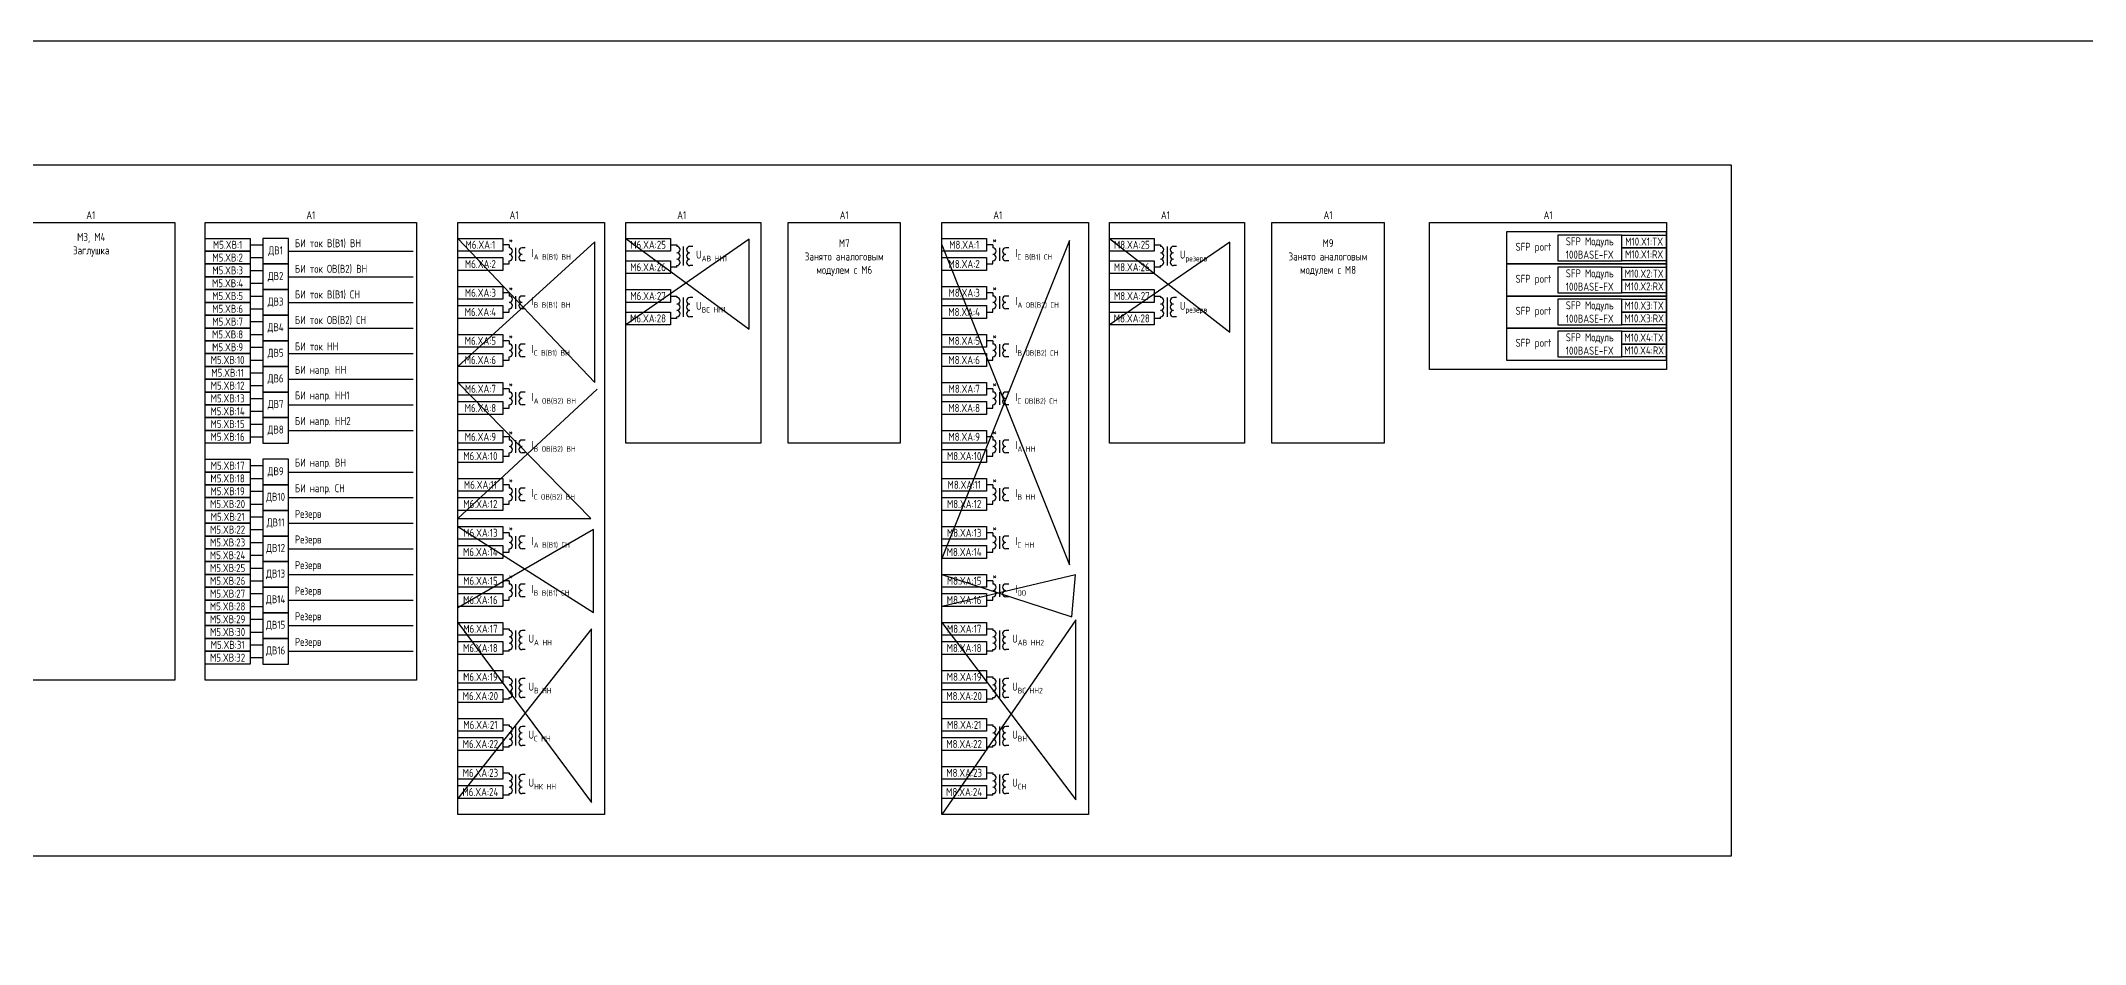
# Model space of a CAD drawing. Header units: millimetres. Extents: x -1117 to 6083, y -90 to 586.
# Drawn here: x 424 to 1063, y 304 to 586 of the extents above; entities that cross this region are included whole.
import ezdxf

# ---------------------------------------------------------------- set-up
doc = ezdxf.new("R2010")
doc.units = ezdxf.units.MM
doc.styles.add('Gost_type_A', font='GOST_A.TTF')

msp = doc.modelspace()

# ---------------------------------------------------------------- linework, layer by layer
at = {"color": 6}
for p, q in [((554.3, 524.28), (597.06, 479.28)), ((606.68, 524.28), (645.29, 495.92)), ((645.29, 523.99), (606.68, 497.28)), ((645.29, 495.92), (645.29, 523.99)), ((597.06, 523.24), (554.3, 484.28)), ((597.06, 479.28), (597.06, 523.24)), ((745.35, 523.58), (705.42, 424.28)), ((705.42, 522.28), (745.35, 422.32)), ((745.35, 422.32), (745.35, 523.58)), ((595.79, 436.78), (554.3, 479.28)), ((597.76, 477.14), (554.3, 436.78)), ((554.3, 436.78), (595.79, 436.78)), ((554.3, 434.28), (596.62, 407.41)), ((596.62, 433.27), (554.3, 408.84)), ((596.62, 407.41), (596.62, 433.27)), ((554.3, 404.28), (596.03, 348.06)), ((747.35, 405.14), (705.42, 344.28)), ((705.42, 404.28), (747.35, 348.89)), ((747.35, 348.89), (747.35, 405.14)), ((596.03, 402.29), (554.3, 349.28)), ((596.03, 348.06), (596.03, 402.29))]:
    msp.add_line(p, q, dxfattribs=at)
at = {"color": 3}
for p, q in [((757.8, 524.28), (795.39, 495.01)), ((795.39, 523.07), (757.8, 497.28)), ((795.39, 495.01), (795.39, 523.07)), ((705.42, 419.28), (746.07, 405.99)), ((747.2, 419.14), (705.42, 409.28)), ((746.07, 405.99), (747.2, 419.14))]:
    msp.add_line(p, q, dxfattribs=at)
for p, q in [((489.33, 522.28), (493.33, 522.28)), ((489.33, 518.28), (493.33, 518.28)), ((501.33, 520.28), (540.33, 520.28)), ((570.3, 522.28), (568.3, 522.28)), ((721.42, 522.28), (719.42, 522.28)), ((489.33, 514.28), (493.33, 514.28)), ((501.33, 512.28), (540.33, 512.28)), ((568.3, 516.28), (570.3, 516.28)), ((719.42, 516.28), (721.42, 516.28)), ((489.33, 510.28), (493.33, 510.28)), ((489.33, 506.28), (493.33, 506.28)), ((570.3, 507.28), (568.3, 507.28)), ((721.42, 507.28), (719.42, 507.28)), ((489.33, 502.28), (493.33, 502.28)), ((489.33, 498.28), (493.33, 498.28)), ((501.33, 504.28), (540.33, 504.28)), ((568.3, 501.28), (570.3, 501.28)), ((719.42, 501.28), (721.42, 501.28)), ((489.33, 494.28), (493.33, 494.28)), ((501.33, 496.28), (540.33, 496.28)), ((570.3, 492.28), (568.3, 492.28)), ((721.42, 492.28), (719.42, 492.28)), ((489.33, 490.28), (493.33, 490.28)), ((489.33, 486.28), (493.33, 486.28)), ((501.33, 488.28), (540.33, 488.28)), ((568.3, 486.28), (570.3, 486.28)), ((719.42, 486.28), (721.42, 486.28)), ((489.33, 482.28), (493.33, 482.28)), ((501.33, 480.28), (540.33, 480.28)), ((489.33, 478.28), (493.33, 478.28)), ((489.33, 474.28), (493.33, 474.28)), ((570.3, 477.28), (568.3, 477.28)), ((721.42, 477.28), (719.42, 477.28)), ((489.33, 470.28), (493.33, 470.28)), ((489.33, 466.28), (493.33, 466.28)), ((501.33, 472.28), (540.33, 472.28)), ((568.3, 471.28), (570.3, 471.28)), ((719.42, 471.28), (721.42, 471.28)), ((489.33, 462.28), (493.33, 462.28)), ((501.33, 464.28), (540.33, 464.28)), ((570.3, 462.28), (568.3, 462.28)), ((721.42, 462.28), (719.42, 462.28)), ((568.3, 456.28), (570.3, 456.28)), ((719.42, 456.28), (721.42, 456.28)), ((489.33, 453.28), (493.33, 453.28)), ((489.33, 449.28), (493.33, 449.28)), ((501.33, 451.28), (540.33, 451.28)), ((570.3, 447.28), (568.3, 447.28)), ((721.42, 447.28), (719.42, 447.28)), ((489.33, 445.28), (493.33, 445.28)), ((489.33, 441.28), (493.33, 441.28)), ((501.33, 443.28), (540.33, 443.28)), ((568.3, 441.28), (570.3, 441.28)), ((719.42, 441.28), (721.42, 441.28)), ((489.33, 437.28), (493.33, 437.28)), ((501.33, 435.28), (540.33, 435.28)), ((489.33, 433.28), (493.33, 433.28)), ((489.33, 429.28), (493.33, 429.28)), ((570.3, 432.28), (568.3, 432.28)), ((721.42, 432.28), (719.42, 432.28)), ((489.33, 425.28), (493.33, 425.28)), ((501.33, 427.28), (540.33, 427.28)), ((568.3, 426.28), (570.3, 426.28)), ((719.42, 426.28), (721.42, 426.28)), ((489.33, 421.28), (493.33, 421.28)), ((489.33, 417.28), (493.33, 417.28)), ((501.33, 419.28), (540.33, 419.28)), ((570.3, 417.28), (568.3, 417.28)), ((721.42, 417.28), (719.42, 417.28)), ((489.33, 413.28), (493.33, 413.28)), ((489.33, 409.28), (493.33, 409.28)), ((501.33, 411.28), (540.33, 411.28)), ((568.3, 411.28), (570.3, 411.28)), ((719.42, 411.28), (721.42, 411.28)), ((489.33, 405.28), (493.33, 405.28)), ((501.33, 403.28), (540.33, 403.28)), ((489.33, 401.28), (493.33, 401.28)), ((489.33, 397.28), (493.33, 397.28)), ((489.33, 393.28), (493.33, 393.28)), ((501.33, 395.28), (540.33, 395.28))]:
    msp.add_line(p, q)
at = {"ltscale": 4}
for p, q in [((570.3, 522.28), (570.3, 521.28)), ((570.3, 521.78), (570.3, 521.28)), ((570.3, 516.28), (570.3, 517.28)), ((572.3, 521.28), (572.3, 517.28)), ((572.3, 521.28), (572.3, 517.28)), ((575.3, 521.28), (574.3, 521.28)), ((575.3, 521.28), (574.3, 521.28)), ((575.3, 517.28), (574.3, 517.28)), ((575.3, 517.28), (574.3, 517.28)), ((620.68, 522.28), (622.68, 522.28)), ((622.68, 522.28), (622.68, 521.78)), ((622.68, 522.28), (622.68, 521.78)), ((624.68, 521.78), (624.68, 517.78)), ((624.68, 519.78), (624.68, 515.78)), ((627.68, 521.78), (626.68, 521.78)), ((721.42, 522.28), (721.42, 521.28)), ((721.42, 521.78), (721.42, 521.28)), ((721.42, 516.28), (721.42, 517.28)), ((723.42, 521.28), (723.42, 517.28)), ((723.42, 521.28), (723.42, 517.28)), ((726.42, 521.28), (725.42, 521.28)), ((726.42, 521.28), (725.42, 521.28)), ((726.42, 517.28), (725.42, 517.28)), ((726.42, 517.28), (725.42, 517.28)), ((771.8, 522.28), (773.8, 522.28)), ((773.8, 522.28), (773.8, 521.78)), ((773.8, 522.28), (773.8, 521.78)), ((775.8, 521.78), (775.8, 517.78)), ((775.8, 519.78), (775.8, 515.78)), ((778.8, 521.78), (777.8, 521.78)), ((622.68, 515.28), (620.68, 515.28)), ((622.68, 515.28), (622.68, 515.78)), ((627.68, 515.78), (626.68, 515.78)), ((773.8, 515.28), (771.8, 515.28)), ((773.8, 515.28), (773.8, 515.78)), ((778.8, 515.78), (777.8, 515.78)), ((570.3, 507.28), (570.3, 506.28)), ((570.3, 506.78), (570.3, 506.28)), ((572.3, 506.28), (572.3, 502.28)), ((572.3, 506.28), (572.3, 502.28)), ((575.3, 506.28), (574.3, 506.28)), ((575.3, 506.28), (574.3, 506.28)), ((620.68, 506.28), (622.68, 506.28)), ((622.68, 506.28), (622.68, 505.78)), ((622.68, 506.28), (622.68, 505.78)), ((624.68, 505.78), (624.68, 501.78)), ((627.68, 505.78), (626.68, 505.78)), ((721.42, 507.28), (721.42, 506.28)), ((721.42, 506.78), (721.42, 506.28)), ((723.42, 506.28), (723.42, 502.28)), ((723.42, 506.28), (723.42, 502.28)), ((726.42, 506.28), (725.42, 506.28)), ((726.42, 506.28), (725.42, 506.28)), ((771.8, 506.28), (773.8, 506.28)), ((773.8, 506.28), (773.8, 505.78)), ((773.8, 506.28), (773.8, 505.78)), ((775.8, 505.78), (775.8, 501.78)), ((778.8, 505.78), (777.8, 505.78)), ((570.3, 501.28), (570.3, 502.28)), ((575.3, 502.28), (574.3, 502.28)), ((575.3, 502.28), (574.3, 502.28)), ((622.68, 499.28), (620.68, 499.28)), ((622.68, 499.28), (622.68, 499.78)), ((624.68, 503.78), (624.68, 499.78)), ((627.68, 499.78), (626.68, 499.78)), ((721.42, 501.28), (721.42, 502.28)), ((726.42, 502.28), (725.42, 502.28)), ((726.42, 502.28), (725.42, 502.28)), ((773.8, 499.28), (771.8, 499.28)), ((773.8, 499.28), (773.8, 499.78)), ((775.8, 503.78), (775.8, 499.78)), ((778.8, 499.78), (777.8, 499.78)), ((570.3, 492.28), (570.3, 491.28)), ((570.3, 491.78), (570.3, 491.28)), ((721.42, 492.28), (721.42, 491.28)), ((721.42, 491.78), (721.42, 491.28)), ((570.3, 486.28), (570.3, 487.28)), ((572.3, 491.28), (572.3, 487.28)), ((572.3, 491.28), (572.3, 487.28)), ((575.3, 491.28), (574.3, 491.28)), ((575.3, 491.28), (574.3, 491.28)), ((575.3, 487.28), (574.3, 487.28)), ((575.3, 487.28), (574.3, 487.28)), ((721.42, 486.28), (721.42, 487.28)), ((723.42, 491.28), (723.42, 487.28)), ((723.42, 491.28), (723.42, 487.28)), ((726.42, 491.28), (725.42, 491.28)), ((726.42, 491.28), (725.42, 491.28)), ((726.42, 487.28), (725.42, 487.28)), ((726.42, 487.28), (725.42, 487.28)), ((570.3, 477.28), (570.3, 476.28)), ((570.3, 476.78), (570.3, 476.28)), ((572.3, 476.28), (572.3, 472.28)), ((572.3, 476.28), (572.3, 472.28)), ((575.3, 476.28), (574.3, 476.28)), ((575.3, 476.28), (574.3, 476.28)), ((721.42, 477.28), (721.42, 476.28)), ((721.42, 476.78), (721.42, 476.28)), ((723.42, 476.28), (723.42, 472.28)), ((723.42, 476.28), (723.42, 472.28)), ((726.42, 476.28), (725.42, 476.28)), ((726.42, 476.28), (725.42, 476.28)), ((570.3, 471.28), (570.3, 472.28)), ((575.3, 472.28), (574.3, 472.28)), ((575.3, 472.28), (574.3, 472.28)), ((721.42, 471.28), (721.42, 472.28)), ((726.42, 472.28), (725.42, 472.28)), ((726.42, 472.28), (725.42, 472.28)), ((570.3, 462.28), (570.3, 461.28)), ((570.3, 461.78), (570.3, 461.28)), ((572.3, 461.28), (572.3, 457.28)), ((572.3, 461.28), (572.3, 457.28)), ((575.3, 461.28), (574.3, 461.28)), ((575.3, 461.28), (574.3, 461.28)), ((721.42, 462.28), (721.42, 461.28)), ((721.42, 461.78), (721.42, 461.28)), ((723.42, 461.28), (723.42, 457.28)), ((723.42, 461.28), (723.42, 457.28)), ((726.42, 461.28), (725.42, 461.28)), ((726.42, 461.28), (725.42, 461.28)), ((570.3, 456.28), (570.3, 457.28)), ((575.3, 457.28), (574.3, 457.28)), ((575.3, 457.28), (574.3, 457.28)), ((721.42, 456.28), (721.42, 457.28)), ((726.42, 457.28), (725.42, 457.28)), ((726.42, 457.28), (725.42, 457.28)), ((570.3, 447.28), (570.3, 446.28)), ((721.42, 447.28), (721.42, 446.28)), ((570.3, 446.78), (570.3, 446.28)), ((570.3, 441.28), (570.3, 442.28)), ((572.3, 446.28), (572.3, 442.28)), ((572.3, 446.28), (572.3, 442.28)), ((575.3, 446.28), (574.3, 446.28)), ((575.3, 446.28), (574.3, 446.28)), ((575.3, 442.28), (574.3, 442.28)), ((575.3, 442.28), (574.3, 442.28)), ((721.42, 446.78), (721.42, 446.28)), ((721.42, 441.28), (721.42, 442.28)), ((723.42, 446.28), (723.42, 442.28)), ((723.42, 446.28), (723.42, 442.28)), ((726.42, 446.28), (725.42, 446.28)), ((726.42, 446.28), (725.42, 446.28)), ((726.42, 442.28), (725.42, 442.28)), ((726.42, 442.28), (725.42, 442.28)), ((570.3, 432.28), (570.3, 431.28)), ((570.3, 431.78), (570.3, 431.28)), ((572.3, 431.28), (572.3, 427.28)), ((572.3, 431.28), (572.3, 427.28)), ((575.3, 431.28), (574.3, 431.28)), ((575.3, 431.28), (574.3, 431.28)), ((721.42, 432.28), (721.42, 431.28)), ((721.42, 431.78), (721.42, 431.28)), ((723.42, 431.28), (723.42, 427.28)), ((723.42, 431.28), (723.42, 427.28)), ((726.42, 431.28), (725.42, 431.28)), ((726.42, 431.28), (725.42, 431.28)), ((570.3, 426.28), (570.3, 427.28)), ((575.3, 427.28), (574.3, 427.28)), ((575.3, 427.28), (574.3, 427.28)), ((721.42, 426.28), (721.42, 427.28)), ((726.42, 427.28), (725.42, 427.28)), ((726.42, 427.28), (725.42, 427.28)), ((570.3, 417.28), (570.3, 416.28)), ((570.3, 416.78), (570.3, 416.28)), ((572.3, 416.28), (572.3, 412.28)), ((572.3, 416.28), (572.3, 412.28)), ((575.3, 416.28), (574.3, 416.28)), ((575.3, 416.28), (574.3, 416.28)), ((721.42, 417.28), (721.42, 416.28)), ((721.42, 416.78), (721.42, 416.28)), ((723.42, 416.28), (723.42, 412.28)), ((723.42, 416.28), (723.42, 412.28)), ((726.42, 416.28), (725.42, 416.28)), ((726.42, 416.28), (725.42, 416.28)), ((570.3, 411.28), (570.3, 412.28)), ((575.3, 412.28), (574.3, 412.28)), ((575.3, 412.28), (574.3, 412.28)), ((721.42, 411.28), (721.42, 412.28)), ((726.42, 412.28), (725.42, 412.28)), ((726.42, 412.28), (725.42, 412.28)), ((568.3, 402.28), (570.3, 402.28)), ((570.3, 402.28), (570.3, 401.78)), ((570.3, 402.28), (570.3, 401.78)), ((572.3, 401.78), (572.3, 397.78)), ((572.3, 399.78), (572.3, 395.78)), ((575.3, 401.78), (574.3, 401.78)), ((719.42, 402.28), (721.42, 402.28)), ((721.42, 402.28), (721.42, 401.78)), ((721.42, 402.28), (721.42, 401.78)), ((723.42, 401.78), (723.42, 397.78)), ((723.42, 399.78), (723.42, 395.78)), ((726.42, 401.78), (725.42, 401.78)), ((570.3, 395.28), (568.3, 395.28)), ((570.3, 395.28), (570.3, 395.78)), ((575.3, 395.78), (574.3, 395.78)), ((721.42, 395.28), (719.42, 395.28)), ((721.42, 395.28), (721.42, 395.78)), ((726.42, 395.78), (725.42, 395.78)), ((568.3, 387.28), (570.3, 387.28)), ((570.3, 387.28), (570.3, 386.78)), ((570.3, 387.28), (570.3, 386.78)), ((572.3, 386.78), (572.3, 382.78)), ((572.3, 384.78), (572.3, 380.78)), ((575.3, 386.78), (574.3, 386.78)), ((719.42, 387.28), (721.42, 387.28)), ((721.42, 387.28), (721.42, 386.78)), ((721.42, 387.28), (721.42, 386.78)), ((723.42, 386.78), (723.42, 382.78)), ((723.42, 384.78), (723.42, 380.78)), ((726.42, 386.78), (725.42, 386.78)), ((570.3, 380.28), (568.3, 380.28)), ((570.3, 380.28), (570.3, 380.78)), ((575.3, 380.78), (574.3, 380.78)), ((721.42, 380.28), (719.42, 380.28)), ((721.42, 380.28), (721.42, 380.78)), ((726.42, 380.78), (725.42, 380.78)), ((568.3, 372.28), (570.3, 372.28)), ((570.3, 372.28), (570.3, 371.78)), ((570.3, 372.28), (570.3, 371.78)), ((572.3, 371.78), (572.3, 367.78)), ((575.3, 371.78), (574.3, 371.78)), ((719.42, 372.28), (721.42, 372.28)), ((721.42, 372.28), (721.42, 371.78)), ((721.42, 372.28), (721.42, 371.78)), ((723.42, 371.78), (723.42, 367.78)), ((726.42, 371.78), (725.42, 371.78)), ((570.3, 365.28), (568.3, 365.28)), ((570.3, 365.28), (570.3, 365.78)), ((572.3, 369.78), (572.3, 365.78)), ((575.3, 365.78), (574.3, 365.78)), ((721.42, 365.28), (719.42, 365.28)), ((721.42, 365.28), (721.42, 365.78)), ((723.42, 369.78), (723.42, 365.78)), ((726.42, 365.78), (725.42, 365.78)), ((568.3, 357.28), (570.3, 357.28)), ((570.3, 357.28), (570.3, 356.78)), ((570.3, 357.28), (570.3, 356.78)), ((572.3, 356.78), (572.3, 352.78)), ((572.3, 354.78), (572.3, 350.78)), ((575.3, 356.78), (574.3, 356.78)), ((719.42, 357.28), (721.42, 357.28)), ((721.42, 357.28), (721.42, 356.78)), ((721.42, 357.28), (721.42, 356.78)), ((723.42, 356.78), (723.42, 352.78)), ((723.42, 354.78), (723.42, 350.78)), ((726.42, 356.78), (725.42, 356.78)), ((570.3, 350.28), (568.3, 350.28)), ((570.3, 350.28), (570.3, 350.78)), ((575.3, 350.78), (574.3, 350.78)), ((721.42, 350.28), (719.42, 350.28)), ((721.42, 350.28), (721.42, 350.78)), ((726.42, 350.78), (725.42, 350.78))]:
    msp.add_line(p, q, dxfattribs=at)
for points in [[(-1117.42, 586), (6083.28, 586), (6083.28, -90), (-1117.42, -90)], [(242.71, 547.28), (952.04, 547.28), (952.04, 331.28), (242.71, 331.28)], [(413.6, 529.28), (465.87, 529.28), (465.87, 386.28), (413.6, 386.28)], [(475.33, 529.28), (541.33, 529.28), (541.33, 386.28), (475.33, 386.28)], [(475.33, 524.28), (489.33, 524.28), (489.33, 520.28), (475.33, 520.28)], [(554.3, 529.28), (600.11, 529.28), (600.11, 344.28), (554.3, 344.28)], [(554.3, 524.28), (568.3, 524.28), (568.3, 520.28), (554.3, 520.28)], [(606.68, 529.28), (648.91, 529.28), (648.91, 460.28), (606.68, 460.28)], [(606.68, 524.28), (620.68, 524.28), (620.68, 520.28), (606.68, 520.28)], [(657.45, 529.28), (692.45, 529.28), (692.45, 460.28), (657.45, 460.28)], [(705.42, 529.28), (751.23, 529.28), (751.23, 344.28), (705.42, 344.28)], [(705.42, 524.28), (719.42, 524.28), (719.42, 520.28), (705.42, 520.28)], [(757.8, 529.28), (800.03, 529.28), (800.03, 460.28), (757.8, 460.28)], [(757.8, 524.28), (771.8, 524.28), (771.8, 520.28), (757.8, 520.28)], [(808.58, 529.28), (843.58, 529.28), (843.58, 460.28), (808.58, 460.28)], [(857.83, 529.28), (931.83, 529.28), (931.83, 483.28), (857.83, 483.28)], [(931.83, 526.28), (881.83, 526.28), (881.83, 516.28), (931.83, 516.28)], [(917.83, 525.28), (931.83, 525.28), (931.83, 521.28), (917.83, 521.28)], [(475.33, 520.28), (489.33, 520.28), (489.33, 516.28), (475.33, 516.28)], [(554.3, 518.28), (568.3, 518.28), (568.3, 514.28), (554.3, 514.28)], [(606.68, 517.28), (620.68, 517.28), (620.68, 513.28), (606.68, 513.28)], [(705.42, 518.28), (719.42, 518.28), (719.42, 514.28), (705.42, 514.28)], [(757.8, 517.28), (771.8, 517.28), (771.8, 513.28), (757.8, 513.28)], [(917.83, 521.28), (931.83, 521.28), (931.83, 517.28), (917.83, 517.28)], [(475.33, 516.28), (489.33, 516.28), (489.33, 512.28), (475.33, 512.28)], [(475.33, 512.28), (489.33, 512.28), (489.33, 508.28), (475.33, 508.28)], [(931.83, 516.28), (881.83, 516.28), (881.83, 506.28), (931.83, 506.28)], [(917.83, 515.28), (931.83, 515.28), (931.83, 511.28), (917.83, 511.28)], [(917.83, 511.28), (931.83, 511.28), (931.83, 507.28), (917.83, 507.28)], [(475.33, 508.28), (489.33, 508.28), (489.33, 504.28), (475.33, 504.28)], [(554.3, 509.28), (568.3, 509.28), (568.3, 505.28), (554.3, 505.28)], [(606.68, 508.28), (620.68, 508.28), (620.68, 504.28), (606.68, 504.28)], [(705.42, 509.28), (719.42, 509.28), (719.42, 505.28), (705.42, 505.28)], [(757.8, 508.28), (771.8, 508.28), (771.8, 504.28), (757.8, 504.28)], [(931.83, 506.28), (881.83, 506.28), (881.83, 496.28), (931.83, 496.28)], [(917.83, 505.28), (931.83, 505.28), (931.83, 501.28), (917.83, 501.28)], [(475.33, 504.28), (489.33, 504.28), (489.33, 500.28), (475.33, 500.28)], [(475.33, 500.28), (489.33, 500.28), (489.33, 496.28), (475.33, 496.28)], [(554.3, 503.28), (568.3, 503.28), (568.3, 499.28), (554.3, 499.28)], [(606.68, 501.28), (620.68, 501.28), (620.68, 497.28), (606.68, 497.28)], [(705.42, 503.28), (719.42, 503.28), (719.42, 499.28), (705.42, 499.28)], [(757.8, 501.28), (771.8, 501.28), (771.8, 497.28), (757.8, 497.28)], [(917.83, 501.28), (931.83, 501.28), (931.83, 497.28), (917.83, 497.28)], [(475.33, 496.28), (489.33, 496.28), (489.33, 492.28), (475.33, 492.28)], [(475.33, 492.28), (489.33, 492.28), (489.33, 488.28), (475.33, 488.28)], [(554.3, 494.28), (568.3, 494.28), (568.3, 490.28), (554.3, 490.28)], [(705.42, 494.28), (719.42, 494.28), (719.42, 490.28), (705.42, 490.28)], [(931.83, 496.28), (881.83, 496.28), (881.83, 486.28), (931.83, 486.28)], [(917.83, 495.28), (931.83, 495.28), (931.83, 491.28), (917.83, 491.28)], [(475.33, 488.28), (489.33, 488.28), (489.33, 484.28), (475.33, 484.28)], [(554.3, 488.28), (568.3, 488.28), (568.3, 484.28), (554.3, 484.28)], [(705.42, 488.28), (719.42, 488.28), (719.42, 484.28), (705.42, 484.28)], [(917.83, 491.28), (931.83, 491.28), (931.83, 487.28), (917.83, 487.28)], [(475.33, 484.28), (489.33, 484.28), (489.33, 480.28), (475.33, 480.28)], [(475.33, 480.28), (489.33, 480.28), (489.33, 476.28), (475.33, 476.28)], [(554.3, 479.28), (568.3, 479.28), (568.3, 475.28), (554.3, 475.28)], [(705.42, 479.28), (719.42, 479.28), (719.42, 475.28), (705.42, 475.28)], [(475.33, 476.28), (489.33, 476.28), (489.33, 472.28), (475.33, 472.28)], [(554.3, 473.28), (568.3, 473.28), (568.3, 469.28), (554.3, 469.28)], [(705.42, 473.28), (719.42, 473.28), (719.42, 469.28), (705.42, 469.28)], [(475.33, 472.28), (489.33, 472.28), (489.33, 468.28), (475.33, 468.28)], [(475.33, 468.28), (489.33, 468.28), (489.33, 464.28), (475.33, 464.28)], [(475.33, 464.28), (489.33, 464.28), (489.33, 460.28), (475.33, 460.28)], [(554.3, 464.28), (568.3, 464.28), (568.3, 460.28), (554.3, 460.28)], [(705.42, 464.28), (719.42, 464.28), (719.42, 460.28), (705.42, 460.28)], [(475.33, 455.28), (489.33, 455.28), (489.33, 451.28), (475.33, 451.28)], [(554.3, 458.28), (568.3, 458.28), (568.3, 454.28), (554.3, 454.28)], [(705.42, 458.28), (719.42, 458.28), (719.42, 454.28), (705.42, 454.28)], [(475.33, 451.28), (489.33, 451.28), (489.33, 447.28), (475.33, 447.28)], [(475.33, 447.28), (489.33, 447.28), (489.33, 443.28), (475.33, 443.28)], [(554.3, 449.28), (568.3, 449.28), (568.3, 445.28), (554.3, 445.28)], [(705.42, 449.28), (719.42, 449.28), (719.42, 445.28), (705.42, 445.28)], [(475.33, 443.28), (489.33, 443.28), (489.33, 439.28), (475.33, 439.28)], [(554.3, 443.28), (568.3, 443.28), (568.3, 439.28), (554.3, 439.28)], [(705.42, 443.28), (719.42, 443.28), (719.42, 439.28), (705.42, 439.28)], [(475.33, 439.28), (489.33, 439.28), (489.33, 435.28), (475.33, 435.28)], [(475.33, 435.28), (489.33, 435.28), (489.33, 431.28), (475.33, 431.28)], [(554.3, 434.28), (568.3, 434.28), (568.3, 430.28), (554.3, 430.28)], [(705.42, 434.28), (719.42, 434.28), (719.42, 430.28), (705.42, 430.28)], [(475.33, 431.28), (489.33, 431.28), (489.33, 427.28), (475.33, 427.28)], [(554.3, 428.28), (568.3, 428.28), (568.3, 424.28), (554.3, 424.28)], [(705.42, 428.28), (719.42, 428.28), (719.42, 424.28), (705.42, 424.28)], [(475.33, 427.28), (489.33, 427.28), (489.33, 423.28), (475.33, 423.28)], [(475.33, 423.28), (489.33, 423.28), (489.33, 419.28), (475.33, 419.28)], [(475.33, 419.28), (489.33, 419.28), (489.33, 415.28), (475.33, 415.28)], [(475.33, 415.28), (489.33, 415.28), (489.33, 411.28), (475.33, 411.28)], [(554.3, 419.28), (568.3, 419.28), (568.3, 415.28), (554.3, 415.28)], [(705.42, 419.28), (719.42, 419.28), (719.42, 415.28), (705.42, 415.28)], [(475.33, 411.28), (489.33, 411.28), (489.33, 407.28), (475.33, 407.28)], [(554.3, 413.28), (568.3, 413.28), (568.3, 409.28), (554.3, 409.28)], [(705.42, 413.28), (719.42, 413.28), (719.42, 409.28), (705.42, 409.28)], [(475.33, 407.28), (489.33, 407.28), (489.33, 403.28), (475.33, 403.28)], [(475.33, 403.28), (489.33, 403.28), (489.33, 399.28), (475.33, 399.28)], [(554.3, 404.28), (568.3, 404.28), (568.3, 400.28), (554.3, 400.28)], [(705.42, 404.28), (719.42, 404.28), (719.42, 400.28), (705.42, 400.28)], [(475.33, 399.28), (489.33, 399.28), (489.33, 395.28), (475.33, 395.28)], [(554.3, 398.28), (568.3, 398.28), (568.3, 394.28), (554.3, 394.28)], [(705.42, 398.28), (719.42, 398.28), (719.42, 394.28), (705.42, 394.28)], [(475.33, 395.28), (489.33, 395.28), (489.33, 391.28), (475.33, 391.28)], [(554.3, 389.28), (568.3, 389.28), (568.3, 385.28), (554.3, 385.28)], [(554.3, 383.28), (568.3, 383.28), (568.3, 379.28), (554.3, 379.28)], [(705.42, 389.28), (719.42, 389.28), (719.42, 385.28), (705.42, 385.28)], [(705.42, 383.28), (719.42, 383.28), (719.42, 379.28), (705.42, 379.28)], [(554.3, 374.28), (568.3, 374.28), (568.3, 370.28), (554.3, 370.28)], [(705.42, 374.28), (719.42, 374.28), (719.42, 370.28), (705.42, 370.28)], [(554.3, 368.28), (568.3, 368.28), (568.3, 364.28), (554.3, 364.28)], [(705.42, 368.28), (719.42, 368.28), (719.42, 364.28), (705.42, 364.28)], [(554.3, 359.28), (568.3, 359.28), (568.3, 355.28), (554.3, 355.28)], [(705.42, 359.28), (719.42, 359.28), (719.42, 355.28), (705.42, 355.28)], [(554.3, 353.28), (568.3, 353.28), (568.3, 349.28), (554.3, 349.28)], [(705.42, 353.28), (719.42, 353.28), (719.42, 349.28), (705.42, 349.28)]]:
    msp.add_lwpolyline(points, close=True)
for points in [[(493.33, 516.28), (501.33, 516.28), (501.33, 524.28), (493.33, 524.28)], [(493.33, 508.28), (501.33, 508.28), (501.33, 516.28), (493.33, 516.28)], [(493.33, 500.28), (501.33, 500.28), (501.33, 508.28), (493.33, 508.28)], [(493.33, 492.28), (501.33, 492.28), (501.33, 500.28), (493.33, 500.28)], [(493.33, 484.28), (501.33, 484.28), (501.33, 492.28), (493.33, 492.28)], [(493.33, 476.28), (501.33, 476.28), (501.33, 484.28), (493.33, 484.28)], [(493.33, 468.28), (501.33, 468.28), (501.33, 476.28), (493.33, 476.28)], [(493.33, 460.28), (501.33, 460.28), (501.33, 468.28), (493.33, 468.28)], [(493.33, 447.28), (501.33, 447.28), (501.33, 455.28), (493.33, 455.28)], [(493.33, 439.28), (501.33, 439.28), (501.33, 447.28), (493.33, 447.28)], [(493.33, 431.28), (501.33, 431.28), (501.33, 439.28), (493.33, 439.28)], [(493.33, 423.28), (501.33, 423.28), (501.33, 431.28), (493.33, 431.28)], [(493.33, 415.28), (501.33, 415.28), (501.33, 423.28), (493.33, 423.28)], [(493.33, 407.28), (501.33, 407.28), (501.33, 415.28), (493.33, 415.28)], [(493.33, 399.28), (501.33, 399.28), (501.33, 407.28), (493.33, 407.28)], [(493.33, 391.28), (501.33, 391.28), (501.33, 399.28), (493.33, 399.28)]]:
    msp.add_lwpolyline(points, close=True, dxfattribs=at)
at = {"linetype": 'Continuous', "lineweight": 25, "ltscale": 4}
for points in [[(897.83, 517.28), (917.83, 517.28), (917.83, 525.28), (897.83, 525.28)], [(897.83, 507.28), (917.83, 507.28), (917.83, 515.28), (897.83, 515.28)], [(897.83, 497.28), (917.83, 497.28), (917.83, 505.28), (897.83, 505.28)], [(897.83, 487.28), (917.83, 487.28), (917.83, 495.28), (897.83, 495.28)]]:
    msp.add_lwpolyline(points, close=True, dxfattribs=at)
at = {"ltscale": 4}
for centre, start, end in [((570.3, 520.28), 270, 90), ((570.3, 520.28), 270, 90), ((570.3, 518.28), 270, 90), ((570.3, 518.28), 270, 90), ((574.3, 520.28), 90, 270), ((574.3, 520.28), 90, 270), ((574.3, 518.28), 90, 270), ((574.3, 518.28), 90, 270), ((622.68, 520.78), 270, 90), ((622.68, 518.78), 270, 90), ((622.68, 516.78), 270, 90), ((626.68, 520.78), 90, 270), ((626.68, 520.78), 90, 270), ((626.68, 518.78), 90, 270), ((626.68, 518.78), 90, 270), ((626.68, 516.78), 90, 270), ((721.42, 520.28), 270, 90), ((721.42, 520.28), 270, 90), ((721.42, 518.28), 270, 90), ((721.42, 518.28), 270, 90), ((725.42, 520.28), 90, 270), ((725.42, 520.28), 90, 270), ((725.42, 518.28), 90, 270), ((725.42, 518.28), 90, 270), ((773.8, 520.78), 270, 90), ((773.8, 518.78), 270, 90), ((773.8, 516.78), 270, 90), ((777.8, 520.78), 90, 270), ((777.8, 520.78), 90, 270), ((777.8, 518.78), 90, 270), ((777.8, 518.78), 90, 270), ((777.8, 516.78), 90, 270), ((570.3, 505.28), 270, 90), ((570.3, 505.28), 270, 90), ((574.3, 505.28), 90, 270), ((574.3, 505.28), 90, 270), ((622.68, 504.78), 270, 90), ((626.68, 504.78), 90, 270), ((626.68, 504.78), 90, 270), ((721.42, 505.28), 270, 90), ((721.42, 505.28), 270, 90), ((725.42, 505.28), 90, 270), ((725.42, 505.28), 90, 270), ((773.8, 504.78), 270, 90), ((777.8, 504.78), 90, 270), ((777.8, 504.78), 90, 270), ((570.3, 503.28), 270, 90), ((570.3, 503.28), 270, 90), ((574.3, 503.28), 90, 270), ((574.3, 503.28), 90, 270), ((622.68, 502.78), 270, 90), ((622.68, 500.78), 270, 90), ((626.68, 502.78), 90, 270), ((626.68, 502.78), 90, 270), ((626.68, 500.78), 90, 270), ((721.42, 503.28), 270, 90), ((721.42, 503.28), 270, 90), ((725.42, 503.28), 90, 270), ((725.42, 503.28), 90, 270), ((773.8, 502.78), 270, 90), ((773.8, 500.78), 270, 90), ((777.8, 502.78), 90, 270), ((777.8, 502.78), 90, 270), ((777.8, 500.78), 90, 270), ((570.3, 490.28), 270, 90), ((570.3, 490.28), 270, 90), ((570.3, 488.28), 270, 90), ((570.3, 488.28), 270, 90), ((574.3, 490.28), 90, 270), ((574.3, 490.28), 90, 270), ((574.3, 488.28), 90, 270), ((574.3, 488.28), 90, 270), ((721.42, 490.28), 270, 90), ((721.42, 490.28), 270, 90), ((721.42, 488.28), 270, 90), ((721.42, 488.28), 270, 90), ((725.42, 490.28), 90, 270), ((725.42, 490.28), 90, 270), ((725.42, 488.28), 90, 270), ((725.42, 488.28), 90, 270), ((570.3, 475.28), 270, 90), ((570.3, 475.28), 270, 90), ((570.3, 473.28), 270, 90), ((570.3, 473.28), 270, 90), ((574.3, 475.28), 90, 270), ((574.3, 475.28), 90, 270), ((574.3, 473.28), 90, 270), ((574.3, 473.28), 90, 270), ((721.42, 475.28), 270, 90), ((721.42, 475.28), 270, 90), ((721.42, 473.28), 270, 90), ((721.42, 473.28), 270, 90), ((725.42, 475.28), 90, 270), ((725.42, 475.28), 90, 270), ((725.42, 473.28), 90, 270), ((725.42, 473.28), 90, 270), ((570.3, 460.28), 270, 90), ((570.3, 460.28), 270, 90), ((574.3, 460.28), 90, 270), ((574.3, 460.28), 90, 270), ((721.42, 460.28), 270, 90), ((721.42, 460.28), 270, 90), ((725.42, 460.28), 90, 270), ((725.42, 460.28), 90, 270), ((570.3, 458.28), 270, 90), ((570.3, 458.28), 270, 90), ((574.3, 458.28), 90, 270), ((574.3, 458.28), 90, 270), ((721.42, 458.28), 270, 90), ((721.42, 458.28), 270, 90), ((725.42, 458.28), 90, 270), ((725.42, 458.28), 90, 270), ((570.3, 445.28), 270, 90), ((570.3, 445.28), 270, 90), ((570.3, 443.28), 270, 90), ((570.3, 443.28), 270, 90), ((574.3, 445.28), 90, 270), ((574.3, 445.28), 90, 270), ((574.3, 443.28), 90, 270), ((574.3, 443.28), 90, 270), ((721.42, 445.28), 270, 90), ((721.42, 445.28), 270, 90), ((721.42, 443.28), 270, 90), ((721.42, 443.28), 270, 90), ((725.42, 445.28), 90, 270), ((725.42, 445.28), 90, 270), ((725.42, 443.28), 90, 270), ((725.42, 443.28), 90, 270), ((570.3, 430.28), 270, 90), ((570.3, 430.28), 270, 90), ((570.3, 428.28), 270, 90), ((570.3, 428.28), 270, 90), ((574.3, 430.28), 90, 270), ((574.3, 430.28), 90, 270), ((574.3, 428.28), 90, 270), ((574.3, 428.28), 90, 270), ((721.42, 430.28), 270, 90), ((721.42, 430.28), 270, 90), ((721.42, 428.28), 270, 90), ((721.42, 428.28), 270, 90), ((725.42, 430.28), 90, 270), ((725.42, 430.28), 90, 270), ((725.42, 428.28), 90, 270), ((725.42, 428.28), 90, 270), ((570.3, 415.28), 270, 90), ((570.3, 415.28), 270, 90), ((574.3, 415.28), 90, 270), ((574.3, 415.28), 90, 270), ((721.42, 415.28), 270, 90), ((721.42, 415.28), 270, 90), ((725.42, 415.28), 90, 270), ((725.42, 415.28), 90, 270), ((570.3, 413.28), 270, 90), ((570.3, 413.28), 270, 90), ((574.3, 413.28), 90, 270), ((574.3, 413.28), 90, 270), ((721.42, 413.28), 270, 90), ((721.42, 413.28), 270, 90), ((725.42, 413.28), 90, 270), ((725.42, 413.28), 90, 270), ((570.3, 400.78), 270, 90), ((570.3, 398.78), 270, 90), ((570.3, 396.78), 270, 90), ((574.3, 400.78), 90, 270), ((574.3, 400.78), 90, 270), ((574.3, 398.78), 90, 270), ((574.3, 398.78), 90, 270), ((574.3, 396.78), 90, 270), ((721.42, 400.78), 270, 90), ((721.42, 398.78), 270, 90), ((721.42, 396.78), 270, 90), ((725.42, 400.78), 90, 270), ((725.42, 400.78), 90, 270), ((725.42, 398.78), 90, 270), ((725.42, 398.78), 90, 270), ((725.42, 396.78), 90, 270), ((570.3, 385.78), 270, 90), ((570.3, 383.78), 270, 90), ((574.3, 385.78), 90, 270), ((574.3, 385.78), 90, 270), ((574.3, 383.78), 90, 270), ((574.3, 383.78), 90, 270), ((721.42, 385.78), 270, 90), ((721.42, 383.78), 270, 90), ((725.42, 385.78), 90, 270), ((725.42, 385.78), 90, 270), ((725.42, 383.78), 90, 270), ((725.42, 383.78), 90, 270), ((570.3, 381.78), 270, 90), ((574.3, 381.78), 90, 270), ((721.42, 381.78), 270, 90), ((725.42, 381.78), 90, 270), ((570.3, 370.78), 270, 90), ((574.3, 370.78), 90, 270), ((574.3, 370.78), 90, 270), ((721.42, 370.78), 270, 90), ((725.42, 370.78), 90, 270), ((725.42, 370.78), 90, 270), ((570.3, 368.78), 270, 90), ((570.3, 366.78), 270, 90), ((574.3, 368.78), 90, 270), ((574.3, 368.78), 90, 270), ((574.3, 366.78), 90, 270), ((721.42, 368.78), 270, 90), ((721.42, 366.78), 270, 90), ((725.42, 368.78), 90, 270), ((725.42, 368.78), 90, 270), ((725.42, 366.78), 90, 270), ((570.3, 355.78), 270, 90), ((570.3, 353.78), 270, 90), ((570.3, 351.78), 270, 90), ((574.3, 355.78), 90, 270), ((574.3, 355.78), 90, 270), ((574.3, 353.78), 90, 270), ((574.3, 353.78), 90, 270), ((574.3, 351.78), 90, 270), ((721.42, 355.78), 270, 90), ((721.42, 353.78), 270, 90), ((721.42, 351.78), 270, 90), ((725.42, 355.78), 90, 270), ((725.42, 355.78), 90, 270), ((725.42, 353.78), 90, 270), ((725.42, 353.78), 90, 270), ((725.42, 351.78), 90, 270)]:
    msp.add_arc(centre, 1, start, end, dxfattribs=at)

# ---------------------------------------------------------------- texts
at = {"char_height": 2.5, "attachment_point": 8, "line_spacing_factor": 0.9, "style": 'Gost_type_A'}
for insert, width in [((439.59, 530.28), 51.9747), ((508.33, 530.28), 66), ((571.8, 530.28), 35), ((624.18, 530.28), 35), ((674.95, 530.28), 35), ((722.92, 530.28), 35), ((775.3, 530.28), 35), ((826.08, 530.28), 35), ((894.83, 530.28), 74.0002)]:
    msp.add_mtext('A1', dxfattribs=dict(at, insert=insert, width=width))
at = {"char_height": 2.5, "style": 'Gost_type_A'}
for s, insert, width, attachment_point in [('M3, M4\\PЗаглушка', (439.74, 522.28), 52.2671, 5), ('БИ ток В(В1) ВН', (503.33, 521.28), 27.8465, 7), ('*', (570.8, 523.78), 3, 5), ('M7\\PЗанято аналоговым модулем с М6', (674.95, 518.28), 35, 5), ('*', (721.92, 523.78), 3, 5), ('M9\\PЗанято аналоговым модулем с М8', (826.08, 518.28), 35, 5), ('SFP Mодуль 100BASE-FX', (907.83, 521.28), 19.9998, 5), ('M10.X1:TX', (924.83, 523.28), 14, 5), ('M5.XВ:2', (482.33, 518.28), 14, 5), ('M5.XВ:1', (482.33, 522.28), 14, 5), ('ДВ1', (497.33, 520.28), 7.9998, 5), ('M6.XA:2', (561.29, 516.28), 14.018, 5), ('M6.XA:1', (561.3, 522.28), 14, 5), ('\\A1;I{\\H0.7x;\\S^ A В(В1) ВН;}', (577.3, 519.28), 8, 4), ('M6.XA:25', (613.68, 522.28), 14, 5), ('\\A1;U{\\H0.7x;\\S^ АВ НН1;}', (628.68, 518.78), 12, 4), ('M8.XA:2', (712.41, 516.28), 14.018, 5), ('M8.XA:1', (712.42, 522.28), 14, 5), ('\\A1;I{\\H0.7x;\\S^ С В(В1) СН;}', (728.42, 519.28), 8, 4), ('M8.XA:25', (764.8, 522.28), 14, 5), ('\\A1;U{\\H0.7x;\\S^ резерв;}', (779.8, 518.78), 12, 4), ('SFP port', (895.83, 521.28), 20, 6), ('M10.X1:RX', (924.83, 519.28), 14, 5), ('M5.XВ:4', (482.33, 510.28), 14, 5), ('M5.XВ:3', (482.33, 514.28), 14, 5), ('ДВ2', (497.33, 512.28), 7.9998, 5), ('БИ ток ОВ(В2) ВН', (503.33, 513.28), 27.8465, 7), ('M6.XA:26', (613.67, 515.28), 14.018, 5), ('M8.XA:26', (764.79, 515.28), 14.018, 5), ('SFP port', (895.83, 511.28), 20, 6), ('SFP Mодуль 100BASE-FX', (907.83, 511.28), 19.9998, 5), ('M10.X2:TX', (924.83, 513.28), 14, 5), ('M5.XВ:5', (482.33, 506.28), 14, 5), ('ДВ3', (497.33, 504.28), 7.9998, 5), ('БИ ток В(В1) СН', (503.33, 505.28), 31.722, 7), ('M6.XA:3', (561.3, 507.28), 14, 5), ('*', (570.8, 508.78), 3, 5), ('\\A1;I{\\H0.7x;\\S^ В В(В1) ВН;}', (577.3, 504.28), 8, 4), ('M6.XA:27', (613.67, 506.28), 14.018, 5), ('M8.XA:3', (712.42, 507.28), 14, 5), ('*', (721.92, 508.78), 3, 5), ('\\A1;I{\\H0.7x;\\S^ А ОВ(В2) СН;}', (728.42, 504.28), 8, 4), ('M8.XA:27', (764.79, 506.28), 14.018, 5), ('SFP Mодуль 100BASE-FX', (907.83, 501.28), 19.9998, 5), ('M10.X2:RX', (924.83, 509.28), 14, 5), ('M10.X3:TX', (924.83, 503.28), 14, 5), ('M5.XВ:6', (482.33, 502.28), 14, 5), ('M5.XВ:7', (482.33, 498.28), 14, 5), ('\\pxt5;БИ ток ОВ(В2) СН', (503.33, 497.28), 35.3442, 7), ('M6.XA:4', (561.29, 501.27), 14.018, 5), ('M6.XA:28', (613.67, 499.28), 14.018, 5), ('\\A1;U{\\H0.7x;\\S^ ВС НН1;}', (628.68, 502.78), 12, 4), ('M8.XA:4', (712.41, 501.27), 14.018, 5), ('M8.XA:28', (764.79, 499.28), 14.018, 5), ('\\A1;U{\\H0.7x;\\S^ резерв;}', (779.8, 502.78), 12, 4), ('SFP port', (895.83, 501.28), 20, 6), ('M10.X3:RX', (924.83, 499.28), 14, 5), ('M5.XВ:8', (482.33, 494.28), 14, 5), ('ДВ4', (497.33, 496.28), 7.9998, 5), ('БИ ток НН', (503.33, 489.28), 33.6483, 7), ('M6.XA:5', (561.3, 492.28), 14, 5), ('*', (570.8, 493.78), 3, 5), ('M8.XA:5', (712.42, 492.28), 14, 5), ('*', (721.92, 493.78), 3, 5), ('SFP port', (895.83, 491.28), 20, 6), ('SFP Mодуль 100BASE-FX', (907.83, 491.28), 19.9998, 5), ('M10.X4:TX', (924.83, 493.28), 14, 5), ('M5.XВ:10', (482.33, 486.28), 14, 5), ('M5.XВ:9', (482.33, 490.28), 14, 5), ('ДВ5', (497.33, 488.28), 7.9998, 5), ('M6.XA:6', (561.29, 486.27), 14.018, 5), ('\\A1;I{\\H0.7x;\\S^ C В(В1) ВН;}', (577.3, 489.28), 8, 4), ('M8.XA:6', (712.41, 486.27), 14.018, 5), ('\\A1;I{\\H0.7x;\\S^ В ОВ(В2) СН;}', (728.42, 489.28), 8, 4), ('M10.X4:RX', (924.83, 489.28), 14, 5), ('M5.XВ:12', (482.33, 478.28), 14, 5), ('M5.XВ:11', (482.33, 482.28), 14, 5), ('ДВ6', (497.33, 480.28), 7.9998, 5), ('БИ напр. НН', (503.33, 481.28), 33.6483, 7), ('*', (570.8, 478.78), 3, 5), ('*', (721.92, 478.78), 3, 5), ('M5.XВ:13', (482.33, 474.28), 14, 5), ('ДВ7', (497.33, 472.28), 7.9998, 5), ('БИ напр. НН1', (503.33, 473.28), 27.8465, 7), ('M6.XA:7', (561.3, 477.28), 14, 5), ('\\A1;I{\\H0.7x;\\S^ A ОВ(В2) ВН;}', (577.3, 474.28), 8, 4), ('M8.XA:7', (712.42, 477.28), 14, 5), ('\\A1;I{\\H0.7x;\\S^ С ОВ(В2) СН;}', (728.42, 474.28), 8, 4), ('M5.XВ:14', (482.33, 470.28), 14, 5), ('M5.XВ:15', (482.33, 466.28), 14, 5), ('БИ напр. НН2', (503.33, 465.28), 27.8465, 7), ('M6.XA:8', (561.29, 471.27), 14.018, 5), ('M8.XA:8', (712.41, 471.27), 14.018, 5), ('M5.XВ:16', (482.33, 462.28), 14, 5), ('ДВ8', (497.33, 464.28), 7.9998, 5), ('M6.XA:9', (561.3, 462.28), 14, 5), ('*', (570.8, 463.78), 3, 5), ('\\A1;I{\\H0.7x;\\S^ В ОВ(В2) ВН;}', (577.3, 459.28), 8, 4), ('M8.XA:9', (712.42, 462.28), 14, 5), ('*', (721.92, 463.78), 3, 5), ('\\A1;I{\\H0.7x;\\S^ А НН;}', (728.42, 459.28), 8, 4), ('M5.XВ:17', (482.33, 453.28), 14, 5), ('БИ напр. ВН', (503.33, 452.28), 27.8465, 7), ('M6.XA:10', (561.29, 456.27), 14.018, 5), ('M8.XA:10', (712.41, 456.27), 14.018, 5), ('M5.XВ:18', (482.33, 449.28), 14, 5), ('ДВ9', (497.33, 451.28), 7.9998, 5), ('БИ напр. СН', (503.33, 444.28), 27.8465, 7), ('M6.XA:11', (561.3, 447.28), 14, 5), ('*', (570.8, 448.78), 3, 5), ('M8.XA:11', (712.42, 447.28), 14, 5), ('*', (721.92, 448.78), 3, 5), ('M5.XВ:20', (482.33, 441.28), 14, 5), ('M5.XВ:19', (482.33, 445.28), 14, 5), ('ДВ10', (497.33, 443.28), 7.9998, 5), ('M6.XA:12', (561.29, 441.28), 14.018, 5), ('\\A1;I{\\H0.7x;\\S^ C ОВ(В2) ВН;}', (577.3, 444.28), 8, 4), ('M8.XA:12', (712.41, 441.28), 14.018, 5), ('\\A1;I{\\H0.7x;\\S^ В НН;}', (728.42, 444.28), 8, 4), ('M5.XВ:22', (482.33, 433.28), 14, 5), ('M5.XВ:21', (482.33, 437.28), 14, 5), ('ДВ11', (497.33, 435.28), 7.9998, 5), ('Резерв', (503.33, 436.28), 27.8465, 7), ('M5.XВ:23', (482.33, 429.28), 14, 5), ('ДВ12', (497.33, 427.28), 7.9998, 5), ('Резерв', (503.33, 428.28), 27.8465, 7), ('M6.XA:13', (561.3, 432.28), 14, 5), ('*', (570.8, 433.78), 3, 5), ('\\A1;I{\\H0.7x;\\S^ А В(В1) СН;}', (577.3, 429.28), 8, 4), ('M8.XA:13', (712.42, 432.28), 14, 5), ('*', (721.92, 433.78), 3, 5), ('\\A1;I{\\H0.7x;\\S^ С НН;}', (728.42, 429.28), 8, 4), ('M5.XВ:24', (482.33, 425.28), 14, 5), ('M5.XВ:25', (482.33, 421.28), 14, 5), ('Резерв', (503.33, 420.28), 27.8465, 7), ('M6.XA:14', (561.29, 426.28), 14.018, 5), ('M8.XA:14', (712.41, 426.28), 14.018, 5), ('M5.XВ:26', (482.33, 417.28), 14, 5), ('ДВ13', (497.33, 419.28), 7.9998, 5), ('Резерв', (503.33, 412.28), 27.8465, 7), ('M6.XA:15', (561.3, 417.28), 14, 5), ('*', (570.8, 418.78), 3, 5), ('\\A1;I{\\H0.7x;\\S^ В В(В1) СН;}', (577.3, 414.28), 8, 4), ('M8.XA:15', (712.42, 417.28), 14, 5), ('*', (721.92, 418.78), 3, 5), ('\\A1;I{\\H0.7x;\\S^ ОО;}', (728.42, 414.28), 8, 4), ('M5.XВ:28', (482.33, 409.28), 14, 5), ('M5.XВ:27', (482.33, 413.28), 14, 5), ('ДВ14', (497.33, 411.28), 7.9998, 5), ('M6.XA:16', (561.29, 411.27), 14.018, 5), ('M8.XA:16', (712.41, 411.27), 14.018, 5), ('M5.XВ:29', (482.33, 405.28), 14, 5), ('M5.XВ:30', (482.33, 401.28), 14, 5), ('ДВ15', (497.33, 403.28), 7.9998, 5), ('Резерв', (503.33, 404.28), 27.8465, 7), ('M6.XA:17', (561.3, 402.28), 14, 5), ('M8.XA:17', (712.42, 402.28), 14, 5), ('M5.XВ:31', (482.33, 397.28), 14, 5), ('ДВ16', (497.33, 395.28), 7.9998, 5), ('Резерв', (503.33, 396.28), 27.8465, 7), ('M6.XA:18', (561.29, 396.27), 14.018, 5), ('\\A1;U{\\H0.7x;\\S^ А НН;}', (576.3, 398.78), 12, 4), ('M8.XA:18', (712.41, 396.27), 14.018, 5), ('\\A1;U{\\H0.7x;\\S^ AВ НН2;}', (727.42, 398.78), 12, 4), ('M5.XВ:32', (482.33, 393.28), 14, 5), ('M6.XA:19', (561.3, 387.28), 14, 5), ('\\A1;U{\\H0.7x;\\S^ В НН;}', (576.3, 383.78), 12, 4), ('M8.XA:19', (712.42, 387.28), 14, 5), ('\\A1;U{\\H0.7x;\\S^ ВС НН2;}', (727.42, 383.78), 12, 4), ('M6.XA:20', (561.29, 381.27), 14.018, 5), ('M8.XA:20', (712.41, 381.27), 14.018, 5), ('M6.XA:21', (561.3, 372.28), 14, 5), ('\\A1;U{\\H0.7x;\\S^ С НН;}', (576.3, 368.78), 12, 4), ('M8.XA:21', (712.42, 372.28), 14, 5), ('\\A1;U{\\H0.7x;\\S^ ВН;}', (727.42, 368.78), 12, 4), ('M6.XA:22', (561.29, 366.28), 14.018, 5), ('M8.XA:22', (712.41, 366.28), 14.018, 5), ('M6.XA:23', (561.3, 357.28), 14, 5), ('M8.XA:23', (712.42, 357.28), 14, 5), ('M6.XA:24', (561.29, 351.27), 14.018, 5), ('\\A1;U{\\H0.7x;\\S^ НК НН;}', (576.3, 353.78), 12, 4), ('M8.XA:24', (712.41, 351.27), 14.018, 5), ('\\A1;U{\\H0.7x;\\S^ СН;}', (727.42, 353.78), 12, 4)]:
    msp.add_mtext(s, dxfattribs=dict(at, insert=insert, width=width, attachment_point=attachment_point))

doc.saveas('drawing.dxf')
